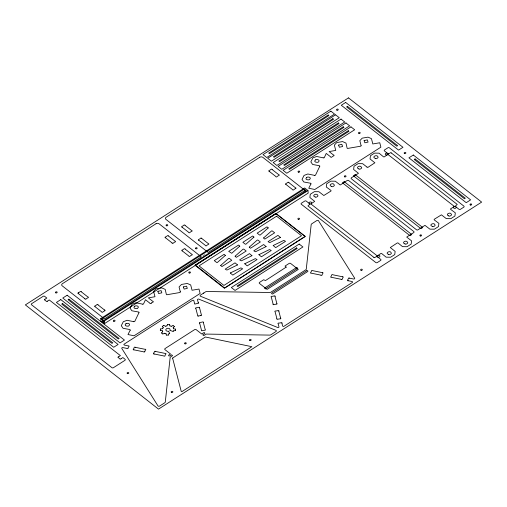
<?xml version="1.0" encoding="UTF-8"?>
<svg xmlns="http://www.w3.org/2000/svg" width="507" height="507" viewBox="0 0 507 507"><rect width="100%" height="100%" fill="white"/><g stroke="black" fill="none" stroke-linecap="round" stroke-linejoin="round"><path stroke-width="0.38" stroke-dasharray="2.54 1.9" d="M202.933 255.877L206.267 253.741"/><path stroke-width="0.76" d="M160.282 330.355L160.44 329.005M175.441 330.52L175.599 329.17M166.999 325.811L167.513 324.461M168.362 335.064L168.844 333.828M130.109 330.336L127.992 334.544L134.057 335.786L200.132 293.458L198.991 289.06L192.058 290.257L190.695 284.959L187.267 283.451L181.449 284.465L179.066 286.981L180.296 291.734M138.905 312.819L134.704 321.533L133.747 321.742M144.774 351.37L145.427 350.071A0.64 0.45 -5.4 0 0 145.712 349.456A0.64 0.45 -5.4 0 0 144.875 349.279L135.35 347.32M153.735 353.202L154.382 351.902A0.653 0.456 -5.4 0 1 155.478 351.389M310.867 184.035L308.757 188.243L314.815 189.485L380.89 147.157L379.749 142.759L372.816 143.956L371.454 138.652L368.025 137.144L362.207 138.157L359.824 140.68L361.054 145.433M319.663 166.518L315.424 175.295L314.467 175.416M173.172 331.363L173.451 330.868M162.595 328.637L163.248 327.737M173.198 327.68L174.376 326.616M161.505 332.909L162.709 331.819M319.828 166.429L319.683 165.789L312.616 164.464L310.842 161.898L312.844 157.899L316.628 156.473L323.181 157.816M130.274 330.247L130.084 329.594L123.062 328.283L121.287 325.716L123.296 321.717L127.073 320.291L133.626 321.634M311.032 183.946L310.886 183.306L303.82 181.981L302.045 179.415L304.054 175.416L307.831 173.99L314.384 175.333M139.032 312.756L138.88 312.078L131.858 310.766L130.084 308.199L132.086 304.2L135.87 302.774L142.423 304.118M45.028 299.225L46.834 298.053L44.654 296.342A1.077 0.754 -5.4 0 0 43.139 296.322L31.649 303.687A1.077 0.754 -5.4 0 0 31.516 304.751L111.914 367.676A1.077 0.754 -5.4 0 0 113.429 367.695L124.918 360.331A1.077 0.754 -5.4 0 0 125.045 359.267L122.859 357.555L121.04 358.709M118.606 356.808L120.413 355.641L49.28 299.967L47.455 301.126M78.541 292.754L80.005 291.817A0.653 0.456 -5.4 0 1 81.285 291.734M295.308 188.661L293.845 189.605A0.64 0.45 -5.4 0 1 293.141 190.036A0.64 0.45 -5.4 0 1 292.552 189.586L286.018 184.478M100.703 318.63L304.675 187.964L307.952 190.524L308.199 193.104L104.22 323.777L100.95 321.21L100.703 318.63L103.979 321.197L104.22 323.777M101.717 318.865L304.232 189.155L306.355 190.771L103.827 320.513L104.074 323.092L103.225 322.433L101.717 318.865L103.827 320.513M103.979 321.197L307.952 190.524M151.276 303.078L152.493 302.299A0.761 0.532 -5.4 0 0 152.62 301.228L148.374 297.882L154.984 296.715L153.596 291.417L155.979 288.901L161.796 287.887L165.225 289.396L166.359 294.459L166.816 294.757L180.099 292.476L180.41 291.798M162.297 326.394L163.767 325.45M203.446 293.185L203.839 293.084M171.353 326.28L173.007 325.545M162.874 333.98L164.49 333.257M165.561 326.248L166.892 325.887M168.945 333.752L169.668 333.612M198.725 315.924L200.614 315.595M160.529 328.935L162.481 328.701M173.559 330.805L175.346 330.589M167.621 324.404L169.534 324.423M166.34 335.102L168.261 335.121M173.762 328.84L175.53 329.1M160.351 330.425L162.208 330.691M349.564 278.191L353.601 279.008A0.849 0.589 -5.4 0 0 354.659 278.166L318.516 220.754A1.077 0.754 -5.4 0 0 316.837 220.551L311.773 223.796A1.698 1.185 -5.4 0 0 311.178 224.645L306.279 269.027A1.698 1.185 -5.4 0 1 305.683 269.87L270.903 292.152A1.698 1.185 -5.4 0 1 269.654 292.488L206.799 291.506A1.698 1.185 -5.4 0 0 205.557 291.842L200.487 295.087A1.077 0.754 -5.4 0 0 200.601 296.291L277.671 327.49A0.849 0.589 -5.4 0 0 278.964 326.825L278.216 323.897A0.64 0.45 -5.4 0 1 278.077 323.282A0.64 0.45 -5.4 0 1 278.958 323.117L280.853 322.782A0.64 0.45 -5.4 0 1 281.746 322.642A0.64 0.45 -5.4 0 1 281.911 323.251M322.179 272.608L312.661 270.656A0.64 0.45 -5.4 0 0 311.805 270.497A0.64 0.45 -5.4 0 0 311.494 271.099L310.829 272.405A0.64 0.45 -5.4 0 0 310.544 273.02A0.64 0.45 -5.4 0 0 311.38 273.197L320.906 275.155M342.39 276.746L332.877 274.794A0.64 0.45 -5.4 0 0 332.022 274.636A0.64 0.45 -5.4 0 0 331.705 275.238L331.046 276.543A0.64 0.45 -5.4 0 0 330.754 277.158A0.64 0.45 -5.4 0 0 331.591 277.335L341.116 279.287M155.567 351.459L165.079 353.404A0.64 0.45 -5.4 0 1 165.928 353.594A0.64 0.45 -5.4 0 1 165.631 354.203L164.984 355.508A0.64 0.45 -5.4 0 1 164.661 356.117A0.64 0.45 -5.4 0 1 163.818 355.946L154.286 354.006M134.076 349.868L143.595 351.814A0.64 0.45 -5.4 0 0 144.451 351.978A0.64 0.45 -5.4 0 0 144.761 351.37M348.284 280.739L352.016 281.512A0.849 0.589 -5.4 0 1 352.27 282.513L284.015 326.242A0.849 0.589 -5.4 0 1 282.633 325.957L281.924 323.257M169.908 325.893L171.208 326.286M169.94 330.412L173.064 331.394M164.629 333.257L165.985 333.695M163.894 325.443L165.415 326.242M142.537 304.225L143.462 304.08L145.477 299.732L149.742 303.066A0.761 0.532 -5.4 0 0 151.263 303.078M323.263 157.899L324.22 157.778L326.235 153.431L330.507 156.764A0.761 0.532 -5.4 0 0 332.022 156.777L333.257 155.998A0.761 0.532 -5.4 0 0 333.384 154.927L329.132 151.574L335.742 150.414L334.354 145.116L336.737 142.594L342.555 141.58L345.983 143.088L347.124 148.158L347.574 148.456L360.857 146.174L361.168 145.496M272.177 169.553L278.704 174.662A0.64 0.45 -5.4 0 1 279.268 175.124A0.64 0.45 -5.4 0 1 278.59 175.568L277.126 176.518A0.64 0.45 -5.4 0 1 276.423 176.949A0.64 0.45 -5.4 0 1 275.84 176.506L269.299 171.398M288.895 182.64L295.416 187.748A0.64 0.45 -5.4 0 1 295.987 188.211A0.64 0.45 -5.4 0 1 295.308 188.655M185.03 225.381L191.557 230.489A0.64 0.45 -5.4 0 1 192.121 230.958A0.64 0.45 -5.4 0 1 191.443 231.401L189.979 232.345A0.64 0.45 -5.4 0 1 189.276 232.783A0.64 0.45 -5.4 0 1 188.693 232.333L182.152 227.225M201.742 238.461L208.263 243.569A0.64 0.45 -5.4 0 1 208.833 244.038A0.64 0.45 -5.4 0 1 208.155 244.475L206.691 245.426A0.64 0.45 -5.4 0 1 205.988 245.857A0.64 0.45 -5.4 0 1 205.398 245.413L198.864 240.305M168.451 236.002L174.978 241.11A0.64 0.45 -5.4 0 1 175.549 241.573A0.64 0.45 -5.4 0 1 174.871 242.016L173.4 242.967A0.64 0.45 -5.4 0 1 172.697 243.398A0.64 0.45 -5.4 0 1 172.114 242.954M185.169 249.089L191.697 254.197A0.64 0.45 -5.4 0 1 192.267 254.66A0.64 0.45 -5.4 0 1 191.583 255.103L190.119 256.054A0.64 0.45 -5.4 0 1 189.415 256.485A0.64 0.45 -5.4 0 1 188.832 256.035L182.292 250.927M165.574 237.846L172.101 242.954M173.134 325.551L174.37 326.521M161.505 332.998L162.747 333.967M81.304 291.829L87.831 296.937A0.64 0.45 -5.4 0 1 88.402 297.406A0.64 0.45 -5.4 0 1 87.724 297.85L86.253 298.794A0.64 0.45 -5.4 0 1 85.55 299.231A0.64 0.45 -5.4 0 1 84.967 298.781M98.016 304.91L104.543 310.018M78.427 293.673L84.954 298.781M95.139 306.754L101.666 311.862A0.64 0.45 -5.4 0 0 102.262 312.306A0.64 0.45 -5.4 0 0 102.953 311.875L104.429 310.937A0.64 0.45 -5.4 0 0 105.107 310.48A0.64 0.45 -5.4 0 0 104.537 310.024M162.278 326.483L163.248 327.636M173.179 327.782L173.66 328.777M168.654 331.236L169.725 333.536M162.31 330.76L162.734 331.717M304.232 189.155L305.436 191.982M275.016 296.506L276.803 303.401M278.812 311.159L280.599 318.06M273.102 304.048L271.315 297.146A0.64 0.45 -5.4 0 1 271.169 296.532A0.64 0.45 -5.4 0 1 272.05 296.367L273.945 296.031A0.64 0.45 -5.4 0 1 274.838 295.892A0.64 0.45 -5.4 0 1 275.009 296.5M276.898 318.7L275.111 311.805A0.64 0.45 -5.4 0 1 274.965 311.184A0.64 0.45 -5.4 0 1 275.846 311.025L277.741 310.683A0.64 0.45 -5.4 0 1 278.635 310.544A0.64 0.45 -5.4 0 1 278.806 311.152M199.574 307.907L201.361 314.809A0.64 0.45 -5.4 0 1 201.501 315.43A0.64 0.45 -5.4 0 1 200.62 315.588M203.37 322.56L205.158 329.461A0.64 0.45 -5.4 0 1 205.297 330.082A0.64 0.45 -5.4 0 1 204.416 330.241L202.521 330.577A0.64 0.45 -5.4 0 1 201.628 330.722A0.64 0.45 -5.4 0 1 201.463 330.114L199.663 323.206M195.867 308.554L197.654 315.455A0.64 0.45 -5.4 0 0 197.831 316.07A0.64 0.45 -5.4 0 0 198.719 315.918M198.25 302.711L197.508 299.789A0.849 0.589 -5.4 0 1 198.801 299.124L275.865 330.317A1.077 0.754 -5.4 0 1 275.979 331.521L270.915 334.766A1.698 1.185 -5.4 0 1 269.667 335.102L206.298 334.081L203.77 335.609L202.73 334.797L204.575 333.612A0.805 0.564 -5.4 0 0 204.67 332.807A0.805 0.564 -5.4 0 0 203.535 332.795L201.691 333.98L196.146 329.639A1.077 0.754 -5.4 0 0 194.631 329.626L165.086 348.556A1.077 0.754 -5.4 0 0 164.959 349.621L170.498 353.962L168.856 355.014A0.805 0.564 -5.4 0 0 168.761 355.813A0.805 0.564 -5.4 0 0 169.896 355.825L171.537 354.773L172.576 355.591L170.181 357.251L165.295 401.969A1.698 1.185 -5.4 0 1 164.693 402.812L159.629 406.056A1.077 0.754 -5.4 0 1 157.95 405.86L121.807 348.442A0.849 0.589 -5.4 0 1 122.871 347.599L126.902 348.417A0.64 0.45 -5.4 0 0 127.764 348.582A0.64 0.45 -5.4 0 0 128.075 347.973L128.734 346.674A0.64 0.45 -5.4 0 0 129.025 346.059A0.64 0.45 -5.4 0 0 128.189 345.882L124.449 345.096A0.849 0.589 -5.4 0 1 124.196 344.101L192.457 300.372A0.849 0.589 -5.4 0 1 193.832 300.651L194.549 303.357A0.64 0.45 -5.4 0 0 194.726 303.972A0.64 0.45 -5.4 0 0 195.607 303.826L197.508 303.497A0.64 0.45 -5.4 0 0 198.395 303.332A0.64 0.45 -5.4 0 0 198.243 302.717M169.63 324.48L169.82 325.817M166.068 333.771L166.252 335.038M102.978 319.854L103.225 322.433M305.506 190.106L305.62 191.399M135.261 347.251A0.653 0.456 -5.4 0 0 134.159 347.77L133.518 349.063A0.653 0.456 -5.4 0 0 133.937 349.893M154.153 354.032A0.653 0.456 -5.4 0 1 153.729 353.195M195.772 308.484A0.653 0.456 -5.4 0 1 196.621 307.762L198.503 307.438A0.653 0.456 -5.4 0 1 199.625 307.812M199.568 323.136A0.653 0.456 -5.4 0 1 200.417 322.414L202.299 322.091A0.653 0.456 -5.4 0 1 203.421 322.471M280.694 318.123A0.653 0.456 -5.4 0 1 279.851 318.852L277.969 319.176A0.653 0.456 -5.4 0 1 276.847 318.795M320.994 275.225A0.653 0.456 -5.4 0 0 322.097 274.705L322.737 273.406A0.653 0.456 -5.4 0 0 322.319 272.582M341.205 279.363A0.653 0.456 -5.4 0 0 342.307 278.837L342.947 277.544A0.653 0.456 -5.4 0 0 342.529 276.721M276.898 303.471A0.653 0.456 -5.4 0 1 276.055 304.2L274.173 304.517A0.653 0.456 -5.4 0 1 273.051 304.143M168.229 331.229A2.129 1.489 -5.4 0 1 165.821 329.854A2.129 1.489 -5.4 0 1 168.28 328.276A2.129 1.489 -5.4 0 1 169.978 330.114M349.551 278.197A0.64 0.45 -5.4 0 0 348.708 278.032A0.64 0.45 -5.4 0 0 348.391 278.635L347.732 279.94A0.64 0.45 -5.4 0 0 347.441 280.555A0.64 0.45 -5.4 0 0 348.284 280.732M78.293 293.648A0.653 0.456 -5.4 0 1 78.541 292.748M97.997 304.815A0.653 0.456 -5.4 0 0 96.704 304.891L95.246 305.835A0.653 0.456 -5.4 0 0 95.005 306.729M165.44 237.821A0.653 0.456 -5.4 0 1 165.681 236.921L167.152 235.989A0.653 0.456 -5.4 0 1 168.425 235.907M182.159 250.902A0.653 0.456 -5.4 0 1 182.4 250.002L183.87 249.07A0.653 0.456 -5.4 0 1 185.144 248.988M285.885 184.453A0.653 0.456 -5.4 0 1 286.125 183.553L287.589 182.621A0.653 0.456 -5.4 0 1 288.87 182.545M269.166 171.372A0.653 0.456 -5.4 0 1 269.407 170.472L270.877 169.541A0.653 0.456 -5.4 0 1 272.151 169.458M201.716 238.366A0.653 0.456 -5.4 0 0 200.43 238.442L198.972 239.386A0.653 0.456 -5.4 0 0 198.731 240.28M185.004 225.285A0.653 0.456 -5.4 0 0 183.718 225.368L182.26 226.306A0.653 0.456 -5.4 0 0 182.019 227.199M120.996 358.804A0.653 0.456 -5.4 0 1 119.728 358.696L118.499 357.727A0.653 0.456 -5.4 0 1 118.467 356.827M47.411 301.221A0.653 0.456 -5.4 0 1 46.15 301.107L44.92 300.138A0.653 0.456 -5.4 0 1 44.889 299.244M309.682 203.795L310.544 204.125L314.701 201.38L309.872 197.502L310.259 194.295L314.359 191.665L318.903 191.716L323.815 195.512L331.046 190.981L331.008 190.493L326.286 186.988L326.673 183.781L330.773 181.151L335.317 181.202L340.229 184.998L347.143 180.53A1.077 0.754 -5.4 0 1 348.658 180.543L413.807 231.534A1.077 0.754 -5.4 0 1 413.68 232.605L406.703 237.073L411.551 240.869L411.171 244.076L407.064 246.706L402.526 246.656L398.033 242.954L397.292 242.948L390.295 247.549L395.137 251.39L394.757 254.59L390.65 257.22L386.112 257.169L381.619 253.475L380.972 253.424L376.745 256.263L380.725 259.388A1.077 0.754 -5.4 0 1 380.599 260.452L377.316 262.556A1.077 0.754 -5.4 0 1 375.801 262.537L301.316 204.239A1.077 0.754 -5.4 0 1 301.45 203.174L304.732 201.07A1.077 0.754 -5.4 0 1 306.247 201.089L309.682 203.795M315.145 196.976C315.804 197.99 318.681 196.082 317.832 195.417C317.078 192.451 310.911 195.683 315.145 196.957M331.559 186.462C332.231 187.476 335.076 185.556 334.246 184.897C333.435 181.905 327.351 185.15 331.559 186.462M358.899 168.945C359.583 170.016 362.6 167.868 361.51 167.361C360.566 164.388 354.748 167.671 358.899 168.945M366.979 167.088L367.892 167.392L374.888 162.791L370.047 158.957L370.427 155.75L374.534 153.12L379.071 153.171L383.526 156.847L384.211 156.917L388.438 154.033L384.471 150.972A1.077 0.754 -5.4 0 1 384.598 149.901L387.88 147.803A1.077 0.754 -5.4 0 1 389.395 147.816L463.88 206.115A1.077 0.754 -5.4 0 1 463.753 207.186L460.47 209.29A1.077 0.754 -5.4 0 1 458.955 209.271L455.033 206.153L450.552 208.846L450.59 209.334L455.311 212.839L454.925 216.045L450.824 218.675L446.28 218.625L441.426 214.829L434.207 219.297L434.144 219.823L438.891 223.359L438.511 226.559L434.404 229.189L429.866 229.139L424.955 225.342L418.034 229.81A1.077 0.754 -5.4 0 1 416.52 229.798L351.376 178.806A1.077 0.754 -5.4 0 1 351.503 177.735L358.468 173.312L353.626 169.471L354.013 166.264L358.113 163.634L362.657 163.685L366.979 167.069M373.874 257.366L374.584 257.746L375.579 257.011A1.527 1.065 -5.4 0 1 377.721 257.036A1.331 0.932 -5.4 0 0 379.489 256.922A1.331 0.932 -5.4 0 0 379.667 255.68A1.331 0.932 -5.4 0 0 377.937 255.503A0.849 0.589 -5.4 0 1 376.745 255.49L311.304 204.27A0.849 0.589 -5.4 0 1 311.406 203.427A1.331 0.932 -5.4 0 0 311.323 202.192A1.331 0.932 -5.4 0 0 309.562 202.192A1.331 0.932 -5.4 0 0 309.232 203.427A1.527 1.065 -5.4 0 1 309.055 204.936L307.952 205.924L373.874 257.347M375.313 158.431C375.998 159.477 378.944 157.424 377.981 156.859C377.005 153.887 371.105 157.176 375.313 158.406M388.565 254.444C389.224 255.458 392.101 253.551 391.252 252.879C390.441 249.881 384.35 253.145 388.565 254.419M391.309 152.956L457.232 204.422L456.129 205.405A1.527 1.065 -5.4 0 0 455.951 206.919A1.331 0.932 -5.4 0 1 455.622 208.155A1.331 0.932 -5.4 0 1 453.86 208.149A1.331 0.932 -5.4 0 1 453.778 206.913A0.849 0.589 -5.4 0 0 453.879 206.076L388.438 154.857A0.849 0.589 -5.4 0 0 387.247 154.844A1.331 0.932 -5.4 0 1 385.523 154.66A1.331 0.932 -5.4 0 1 385.694 153.418A1.331 0.932 -5.4 0 1 387.462 153.31A1.527 1.065 -5.4 0 0 389.604 153.336L390.599 152.601L391.309 152.975M404.979 243.924C405.632 244.97 408.68 242.935 407.59 242.34C406.652 239.386 400.79 242.695 404.979 243.905M432.319 226.414C432.978 227.434 435.893 225.482 434.981 224.842C434.214 221.851 428.066 225.14 432.319 226.388M448.733 215.893C449.43 216.952 452.358 214.848 451.401 214.322C450.628 211.362 444.531 214.569 448.733 215.893M286.208 267.113L265.459 280.574L263.684 279.737L259.584 282.367A1.077 0.754 -5.4 0 0 259.457 283.438L267.081 289.402L298.268 269.42L290.644 263.456A1.077 0.754 -5.4 0 0 289.129 263.437L285.029 266.067L286.208 267.132M157.854 291.386L158.621 293.54L161.822 292.837L161.112 290.612L157.867 291.329M183.35 286.937L184.111 289.091L187.311 288.394L186.57 286.151L183.35 286.937M338.613 145.084L339.379 147.239L342.58 146.536L341.832 144.299L338.619 145.053M364.108 140.635L364.875 142.79L368.069 142.087L367.366 139.862L364.121 140.578M172.595 358.081L181.24 391.417L181.829 391.696L251.859 346.693L205.373 337.009L172.602 358.056M230.311 273L232.802 275.111L242.65 268.799L240.914 267.88L230.317 272.962M237.517 264.927L226.921 270.066L225.178 269.147L235.026 262.835L237.517 264.927M244.735 263.76L247.226 265.871L257.074 259.559L255.338 258.64L244.735 263.76M251.941 255.68L249.457 253.595L239.602 259.901L241.3 260.839L251.935 255.743M258.906 254.685L261.39 256.796L271.245 250.483L269.502 249.564L258.906 254.666M266.112 246.605L255.509 251.745L253.773 250.826L263.621 244.52L266.112 246.624M273.197 245.527L275.688 247.631L285.536 241.326L283.838 240.388L273.203 245.502M280.409 237.447L269.762 242.606L268.07 241.668L277.918 235.362L280.409 237.447M125.97 323.694C123.575 325.748 127.054 326.54 128.677 326.026C131.37 323.789 127.428 322.712 125.97 323.662M306.729 177.387C304.365 179.332 307.711 180.302 309.46 179.693C312.147 177.437 308.041 176.436 306.735 177.361M134.767 306.171C132.492 308.199 135.489 308.807 137.359 308.598C140.122 306.418 136.554 305.132 134.767 306.146M315.525 159.87C313.206 161.828 316.343 162.658 318.206 162.227C321.026 159.946 316.729 158.9 315.531 159.838M220.691 265.453L221.908 266.581L231.756 260.275L229.354 258.393L228.701 258.374L220.691 265.453M225.355 255.401L217.332 262.512L216.685 262.493L214.284 260.617L224.132 254.305L225.355 255.401M235.115 256.212L236.332 257.341L246.18 251.028L243.778 249.152L243.132 249.133L235.121 256.181M239.779 246.161L231.731 253.285L228.708 251.377L238.556 245.065L239.779 246.161M249.279 247.137L250.496 248.265L260.345 241.953L257.924 240.065L257.296 240.058L249.279 247.137M253.944 237.086L245.927 244.197L245.28 244.178L242.878 242.302L252.727 235.989L253.944 237.086M263.577 237.979L264.793 239.108L274.642 232.795L272.221 230.907L271.594 230.9L263.583 237.948M268.241 227.922L260.249 235.026L259.597 235.033L257.169 233.144L267.024 226.832L268.241 227.922M348.493 97.883L25.35 304.897L158.507 409.117L481.65 202.103L348.493 97.883M330.868 111.147L263.006 154.616L266.714 157.525L334.576 114.05L330.868 111.147M156.01 223.739L62.437 283.679A2.155 1.502 -5.4 0 0 62.184 285.815L104.48 318.884L201.304 256.853L159.033 223.771A2.155 1.502 -5.4 0 0 156.01 223.739M259.749 157.278L166.176 217.224A2.155 1.502 -5.4 0 0 165.922 219.36L208.187 252.442L305.011 190.417L262.772 157.316A2.155 1.502 -5.4 0 0 259.749 157.278M345.673 102.439L341.281 105.253L398.578 150.104L402.97 147.29L345.673 102.439M328.162 115.013L268.704 153.101L269.413 153.659L328.872 115.564L328.162 115.013M347.441 106.356L346.604 106.895L396.81 146.187L397.646 145.648L347.441 106.356M335.558 114.816L267.696 158.292L271.41 161.194L339.272 117.719L335.558 114.816M332.858 118.682L273.4 156.777L274.11 157.328L333.568 119.24L332.858 118.682M341.015 119.088L273.153 162.563L276.866 165.466L344.728 121.991L341.015 119.088M67.158 295.226L62.76 298.046L120.064 342.89L124.456 340.077L67.158 295.226M60.802 299.612L56.404 302.425L113.707 347.276L118.099 344.462L60.802 299.612M338.315 122.954L278.856 161.049L279.566 161.6L339.025 123.512L338.315 122.954M68.927 299.143L68.09 299.681L118.296 338.98L119.132 338.442L68.927 299.143M62.57 303.528L61.727 304.067L111.933 343.359L112.776 342.821L62.57 303.528M345.926 122.935L278.064 166.404L281.778 169.313L349.64 125.837L345.926 122.935M343.226 126.801L283.768 164.889L284.478 165.447L343.936 127.352L343.226 126.801M350.945 126.864L283.09 170.333L286.797 173.242L354.659 129.767L350.945 126.864M348.246 130.73L288.787 168.818L289.497 169.376L348.955 131.281L348.246 130.73M275.865 213.371L194.948 265.212L224.417 288.274L305.334 236.433L275.865 213.371M275.922 213.662L195.487 265.193L224.595 287.976L305.03 236.446L275.922 213.662M276.569 216.21L199.004 265.896L223.948 285.428L301.513 235.736L276.569 216.21M344.215 181.664L342.428 182.812L410.005 235.704L411.792 234.557L344.215 181.664M355.179 174.642L353.392 175.783L420.968 228.676L422.762 227.535L355.179 174.642M413.319 155.022L408.927 157.835L466.225 202.686L470.623 199.866L413.319 155.022M415.087 158.932L414.251 159.471L464.456 198.769L465.293 198.231L415.087 158.932M299.2 244.057L231.344 287.526L235.052 290.435L302.913 246.96L299.2 244.057M296.5 247.923L237.042 286.011L237.751 286.569L297.21 248.474L296.5 247.923M296.741 267.442L264.451 288.128L265.491 288.939L297.78 268.26L296.741 267.442M306.57 270.782L271.891 293.002A0.805 0.564 -5.4 0 0 271.796 293.8A0.805 0.564 -5.4 0 0 272.931 293.813L307.61 271.6A0.805 0.564 -5.4 0 0 307.705 270.795A0.805 0.564 -5.4 0 0 306.57 270.782M189.231 273.013A0.849 0.589 -5.4 0 0 190.455 272.386A0.849 0.589 -5.4 0 0 189.143 271.993A0.849 0.589 -5.4 0 0 189.231 273.013M113.841 321.311A0.849 0.589 -5.4 0 0 115.064 320.684A0.849 0.589 -5.4 0 0 113.752 320.291A0.849 0.589 -5.4 0 0 113.841 321.311M166.543 225.786A0.849 0.589 -5.4 0 0 167.766 225.159A0.849 0.589 -5.4 0 0 166.461 224.759A0.849 0.589 -5.4 0 0 166.543 225.786M195.943 248.798A0.849 0.589 -5.4 0 0 197.166 248.17A0.849 0.589 -5.4 0 0 195.86 247.771A0.849 0.589 -5.4 0 0 195.943 248.798M361.104 270.313A0.849 0.589 -5.4 0 0 362.328 269.686A0.849 0.589 -5.4 0 0 361.016 269.287A0.849 0.589 -5.4 0 0 361.104 270.313M171.639 392.462A0.849 0.589 -5.4 0 0 172.862 391.841A0.849 0.589 -5.4 0 0 171.556 391.442A0.849 0.589 -5.4 0 0 171.639 392.462M55.954 292.9A0.849 0.589 -5.4 0 0 57.177 292.279A0.849 0.589 -5.4 0 0 55.865 291.88A0.849 0.589 -5.4 0 0 55.954 292.9M298.331 219.341A0.849 0.589 -5.4 0 0 299.555 218.713A0.849 0.589 -5.4 0 0 298.243 218.314A0.849 0.589 -5.4 0 0 298.331 219.341M470.458 205.043A0.849 0.589 -5.4 0 0 471.681 204.416A0.849 0.589 -5.4 0 0 470.369 204.017A0.849 0.589 -5.4 0 0 470.458 205.043M337.016 110.203A0.849 0.589 -5.4 0 0 338.239 109.575A0.849 0.589 -5.4 0 0 336.933 109.182A0.849 0.589 -5.4 0 0 337.016 110.203M404.643 153.526A0.849 0.589 -5.4 0 0 405.866 152.905A0.849 0.589 -5.4 0 0 404.554 152.506A0.849 0.589 -5.4 0 0 404.643 153.526M127.568 373.602A0.849 0.589 -5.4 0 0 128.791 372.981A0.849 0.589 -5.4 0 0 127.479 372.582A0.849 0.589 -5.4 0 0 127.568 373.602M249.926 340.546A0.849 0.589 -5.4 0 0 251.155 339.918A0.849 0.589 -5.4 0 0 249.843 339.519A0.849 0.589 -5.4 0 0 249.926 340.546M185.042 343.835A0.849 0.589 -5.4 0 0 186.265 343.214A0.849 0.589 -5.4 0 0 184.954 342.814A0.849 0.589 -5.4 0 0 185.042 343.835M358.975 133.436A0.849 0.589 -5.4 0 0 360.198 132.815A0.849 0.589 -5.4 0 0 358.886 132.416A0.849 0.589 -5.4 0 0 358.975 133.436M298.484 172.19A0.849 0.589 -5.4 0 0 299.713 171.562A0.849 0.589 -5.4 0 0 298.401 171.17A0.849 0.589 -5.4 0 0 298.484 172.19M344.811 176.88A0.849 0.589 -5.4 0 0 346.034 176.252A0.849 0.589 -5.4 0 0 344.722 175.859A0.849 0.589 -5.4 0 0 344.811 176.88M420.335 235.989A0.849 0.589 -5.4 0 0 421.558 235.362A0.849 0.589 -5.4 0 0 420.246 234.969A0.849 0.589 -5.4 0 0 420.335 235.989"/></g></svg>
